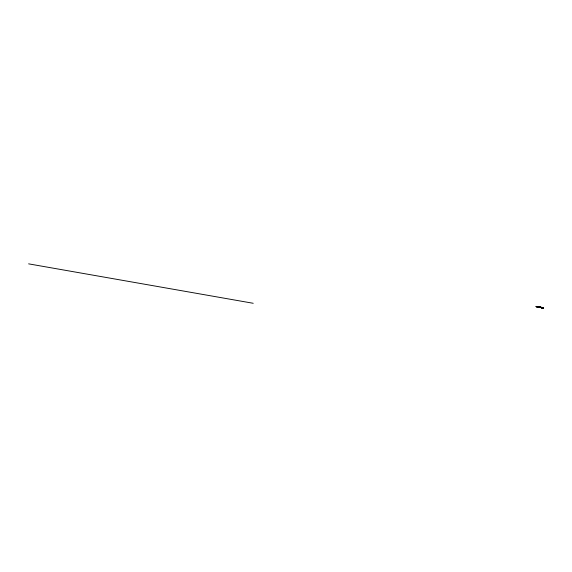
<?xml version="1.0" encoding="UTF-8"?>
<svg xmlns="http://www.w3.org/2000/svg" width="572" height="572" viewBox="0 0 572 572"><rect width="100%" height="100%" fill="white"/><g stroke="black" fill="none" stroke-linecap="round" stroke-linejoin="round"><path stroke-width="0.86" d="M539.789 307.414L540.533 307.593M541.183 307.65L541.234 307.643M536.715 306.585L537.423 306.914L536.643 306.599M538.295 306.914L539.224 307.386L537.508 306.735M536.779 306.842L540.125 307.529M541.741 307.736L543.271 308.108L541.384 307.271M543.3 308.115L539.296 307.171L541.062 307.572L540.583 307.264M28.6 263.849L253.224 303.282M541.927 307.865L539.053 306.849M538.702 307.078L537.902 306.814M538.988 307.243L538.323 307.128M542.442 307.622L536.007 306.42L536.979 306.992M536.114 306.478L538.595 307.021M538.996 307L541.062 307.572M537.451 306.921L536.143 306.485L536.75 306.613M538.938 307.121L537.952 307.028M542.95 307.922L542.435 307.9M539.646 307.278L543.257 308.101M536.629 306.771L539.503 307.443L538.531 306.878M540.519 307.579L540.29 307.436M541.148 307.364L542.778 307.815L540.919 307.529M541.241 307.4L541.57 307.593L541.112 307.221M541.899 307.843L541.934 307.808M537.809 306.835L538.552 307.264M539.525 307.214L540.09 307.314M542.113 307.429L543.4 308.151L538.595 306.792M541.741 307.643L542.199 307.915M540.454 307.221L541.434 307.779M540.712 307.593L539.846 307.171M537.987 306.764L539.246 307.386M536.851 306.585L537.594 307.014M541.984 307.75L540.275 307.1L540.862 307.45"/></g></svg>
